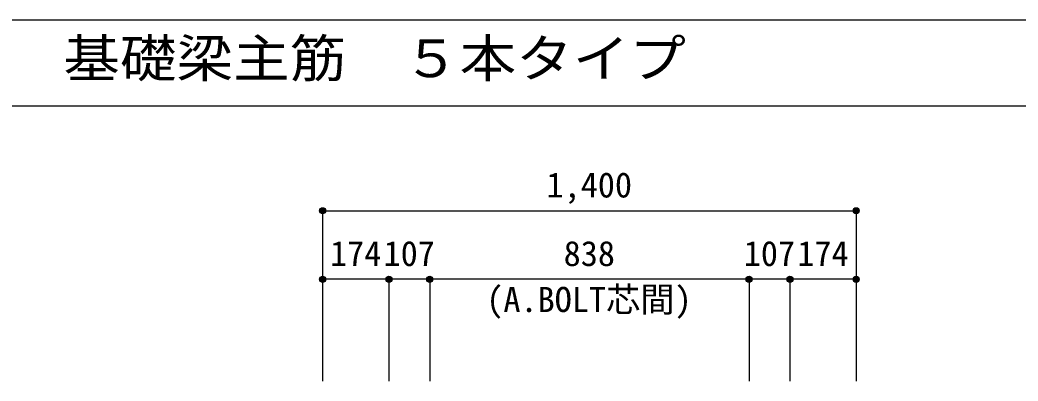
# Model space of a CAD drawing. Units: millimetres at full size, sheet at 1:30. Extents: x -5973 to 5954, y -4195 to 4201.
# Drawn here: x -942 to 1677, y 3253 to 4201 of the extents above; entities that cross this region are included whole.
import ezdxf
from ezdxf.enums import TextEntityAlignment as Align

# ---------------------------------------------------------------- set-up
doc = ezdxf.new("R2010")
doc.units = ezdxf.units.MM
doc.header["$LTSCALE"] = 30
doc.header["$PDMODE"] = 32
doc.header["$PDSIZE"] = 15
for name, color, linetype in [('0-7_文字', 4, 'Continuous'), ('0-D_寸法', 4, 'Continuous'), ('6-7_文字', 7, 'Continuous'), ('F-0_枠', 6, 'Continuous')]:
    doc.layers.add(name, color=color, linetype=linetype)
doc.styles.add('ＭＳ ゴシック', font='')
doc.styles.get('ＭＳ ゴシック').set_extended_font_data('MS Gothic')

msp = doc.modelspace()

# ---------------------------------------------------------------- linework, layer by layer
at = {"layer": '0-D_寸法'}
for p, q in [((-147.56, 3700.34), (-147.56, 3520.34)), ((-147.56, 3700.34), (1252.44, 3700.34)), ((1252.44, 3700.34), (1252.44, 3520.34)), ((-147.56, 3520.34), (-147.56, 3253.3)), ((26.44, 3520.34), (-147.56, 3520.34)), ((-147.56, 3520.34), (-147.56, 3253.3)), ((133.44, 3520.34), (26.44, 3520.34)), ((26.44, 3520.34), (26.44, 3253.3)), ((971.44, 3520.34), (133.44, 3520.34)), ((133.44, 3520.34), (133.44, 3253.3)), ((1078.44, 3520.34), (971.44, 3520.34)), ((971.44, 3520.34), (971.44, 3253.3)), ((1252.44, 3520.34), (1078.44, 3520.34)), ((1078.44, 3520.34), (1078.44, 3253.3)), ((1252.44, 3520.34), (1252.44, 3253.3))]:
    msp.add_line(p, q, dxfattribs=at)
for centre, radius in [((-147.56, 3700.34), 8), ((-147.56, 3700.34), 7.2), ((-147.56, 3700.34), 6.4), ((-147.56, 3700.34), 5.6), ((-147.56, 3700.34), 4.8), ((-147.56, 3700.34), 4), ((-147.56, 3700.34), 3.2), ((-147.56, 3700.34), 2.4), ((-147.56, 3700.34), 1.6), ((-147.56, 3700.34), 0.8), ((1252.44, 3700.34), 8), ((1252.44, 3700.34), 7.2), ((1252.44, 3700.34), 6.4), ((1252.44, 3700.34), 5.6), ((1252.44, 3700.34), 4.8), ((1252.44, 3700.34), 4), ((1252.44, 3700.34), 3.2), ((1252.44, 3700.34), 2.4), ((1252.44, 3700.34), 1.6), ((1252.44, 3700.34), 0.8), ((-147.56, 3520.34), 8), ((-147.56, 3520.34), 7.2), ((-147.56, 3520.34), 6.4), ((-147.56, 3520.34), 5.6), ((-147.56, 3520.34), 4.8), ((-147.56, 3520.34), 4), ((-147.56, 3520.34), 3.2), ((-147.56, 3520.34), 2.4), ((-147.56, 3520.34), 1.6), ((-147.56, 3520.34), 0.8), ((26.44, 3520.34), 8), ((26.44, 3520.34), 7.2), ((26.44, 3520.34), 6.4), ((26.44, 3520.34), 5.6), ((26.44, 3520.34), 4.8), ((26.44, 3520.34), 4), ((26.44, 3520.34), 3.2), ((26.44, 3520.34), 2.4), ((26.44, 3520.34), 1.6), ((26.44, 3520.34), 0.8), ((133.44, 3520.34), 8), ((133.44, 3520.34), 7.2), ((133.44, 3520.34), 6.4), ((133.44, 3520.34), 5.6), ((133.44, 3520.34), 4.8), ((133.44, 3520.34), 4), ((133.44, 3520.34), 3.2), ((133.44, 3520.34), 2.4), ((133.44, 3520.34), 1.6), ((133.44, 3520.34), 0.8), ((971.44, 3520.34), 8), ((971.44, 3520.34), 7.2), ((971.44, 3520.34), 6.4), ((971.44, 3520.34), 5.6), ((971.44, 3520.34), 4.8), ((971.44, 3520.34), 4), ((971.44, 3520.34), 3.2), ((971.44, 3520.34), 2.4), ((971.44, 3520.34), 1.6), ((971.44, 3520.34), 0.8), ((1078.44, 3520.34), 8), ((1078.44, 3520.34), 7.2), ((1078.44, 3520.34), 6.4), ((1078.44, 3520.34), 5.6), ((1078.44, 3520.34), 4.8), ((1078.44, 3520.34), 4), ((1078.44, 3520.34), 3.2), ((1078.44, 3520.34), 2.4), ((1078.44, 3520.34), 1.6), ((1078.44, 3520.34), 0.8), ((1252.44, 3520.34), 8), ((1252.44, 3520.34), 7.2), ((1252.44, 3520.34), 6.4), ((1252.44, 3520.34), 5.6), ((1252.44, 3520.34), 4.8), ((1252.44, 3520.34), 4), ((1252.44, 3520.34), 3.2), ((1252.44, 3520.34), 2.4), ((1252.44, 3520.34), 1.6), ((1252.44, 3520.34), 0.8)]:
    msp.add_circle(centre, radius, dxfattribs=at)
at = {"layer": '0-D_寸法', "color": 7}
for p in [(-147.56, 3700.34), (-147.56, 3700.34), (1252.44, 3700.34), (-147.56, 3520.34), (-147.56, 3520.34), (26.44, 3520.34), (26.44, 3520.34), (133.44, 3520.34), (133.44, 3520.34), (971.44, 3520.34), (971.44, 3520.34), (1078.44, 3520.34), (1078.44, 3520.34), (1252.44, 3520.34), (1252.44, 3520.34)]:
    msp.add_point(p, dxfattribs=at)
at = {"layer": 'F-0_枠'}
msp.add_line((-5972.88, 4201.15), (5954.1, 4201.15), dxfattribs=at)
at = {"layer": 'F-0_枠', "color": 2}
msp.add_line((-5972.88, 3976.15), (3723.6, 3976.15), dxfattribs=at)

# ---------------------------------------------------------------- texts
at = {"layer": '0-7_文字', "style": 'ＭＳ ゴシック'}
msp.add_text('(A.BOLT芯間)', height=65.98, dxfattribs=at).set_placement((281.92, 3414.66), align=Align.BOTTOM_LEFT)
at = {"layer": '0-D_寸法', "style": 'ＭＳ ゴシック'}
for s, p in [('1,400', (439.94, 3715.34)), ('174', (-128.06, 3535.34)), ('107', (12.44, 3535.34)), ('838', (484.94, 3535.34)), ('107', (957.44, 3535.34)), ('174', (1097.94, 3535.34))]:
    msp.add_text(s, height=65.98, dxfattribs=at).set_placement(p, align=Align.BOTTOM_LEFT)
at = {"layer": '6-7_文字', "color": 2, "style": 'ＭＳ ゴシック', "width": 1.1}
msp.add_text('\u3000\u3000基礎梁主筋\u3000５本タイプ', height=98.97, dxfattribs=at).set_placement((-1124.64, 4021.15), align=Align.BOTTOM_LEFT)

doc.saveas('drawing.dxf')
